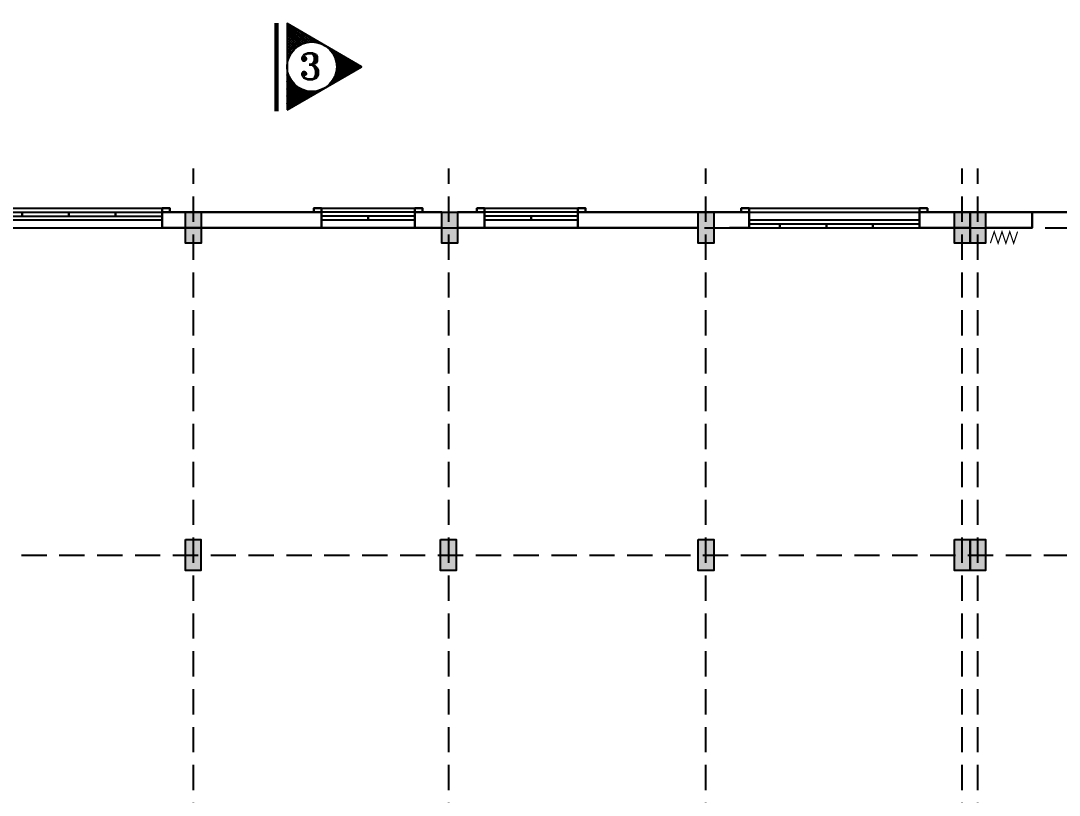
# Model space of a CAD drawing. Extents: x -49137 to 171306, y -3236 to 60448.
# Drawn here: x 19729 to 33100, y 20316 to 30281 of the extents above; entities that cross this region are included whole.
import ezdxf

# ---------------------------------------------------------------- set-up
doc = ezdxf.new("R2010")
doc.units = 0
doc.header["$LTSCALE"] = 1300
doc.linetypes.add('HIDDEN', pattern=[0.375, 0.25, -0.125])
doc.layers.get('0').update_dxf_attribs({"linetype": 'CONTINUOUS'})
for name, color, linetype in [('11', 7, 'CONTINUOUS'), ('COT', 1, 'CONTINUOUS'), ('CUA', 4, 'CONTINUOUS'), ('RANH', 2, 'CONTINUOUS'), ('TEXT', 7, 'CONTINUOUS')]:
    doc.layers.add(name, color=color, linetype=linetype)
doc.layers.add('TUONG', color=3, linetype='CONTINUOUS', lineweight=30)
doc.styles.add('TEXT', font='ROMANT.SHX')

# ---------------------------------------------------------------- blocks, each defined once
blk = doc.blocks.new('SX')
at = {"layer": 'CUA', "const_width": 15}
blk.add_lwpolyline([(0, 0), (50, 150), (100, 0), (150, 150), (200, 0), (250, 150), (300, 0), (350, 150)], dxfattribs=at)
blk = doc.blocks.new('S1200A')
at = {"layer": '11', "color": 4}
blk.add_line((-600, 50), (600, 50), dxfattribs=at)
blk.add_lwpolyline([(-600, 100), (600, 100), (600, 0), (-600, 0), (-600, 100)], dxfattribs=at)
at = {"layer": '11', "color": 4, "const_width": 30}
blk.add_lwpolyline([(0, 50), (0, 0)], dxfattribs=at)
blk = doc.blocks.new('S24B')
at = {"layer": 'CUA', "color": 4, "linetype": 'Continuous'}
for p, q in [((-1200, 100), (1200, 100)), ((-1200, 50), (1200, 50)), ((-1200, 0), (1200, 0)), ((-1200, -100), (1200, -100))]:
    blk.add_line(p, q, dxfattribs=at)
at = {"layer": 'CUA', "color": 4, "linetype": 'Continuous', "const_width": 30}
for points in [[(-600, 50), (-600, 100)], [(0, 50), (0, 100)], [(600, 50), (600, 100)]]:
    blk.add_lwpolyline(points, dxfattribs=at)
blk = doc.blocks.new('*X11')
at = {"color": 0}
for p, q in [((-1116186, 46787), (-1115998, 46975)), ((-1116128, 46887), (-1115998, 47016)), ((-1116070, 46987), (-1115994, 47063)), ((-1115987, 46909), (-1116068, 46990)), ((-1115996, 46960), (-1116053, 47017)), ((-1115999, 47005), (-1116037, 47044)), ((-1115996, 47045), (-1116022, 47071)), ((-1116012, 47088), (-1115982, 47118)), ((-1115991, 47082), (-1116006, 47097)), ((-1115982, 47116), (-1115991, 47124)), ((-1116284, 46603), (-1115986, 46902)), ((-1116243, 46686), (-1115993, 46937)), ((-1116242, 46603), (-1115976, 46869)), ((-1116199, 46603), (-1115963, 46839)), ((-1115979, 46603), (-1116177, 46802)), ((-1115936, 46603), (-1116161, 46828)), ((-1116157, 46603), (-1115949, 46811)), ((-1115894, 46603), (-1116146, 46855)), ((-1115851, 46603), (-1116130, 46882)), ((-1115809, 46603), (-1116115, 46909)), ((-1115766, 46603), (-1116099, 46936)), ((-1115966, 46845), (-1116084, 46963)), ((-1116233, 46603), (-1116270, 46640)), ((-1116191, 46603), (-1116255, 46667)), ((-1116148, 46603), (-1116239, 46694)), ((-1116106, 46603), (-1116224, 46721)), ((-1116063, 46603), (-1116208, 46748)), ((-1116021, 46603), (-1116192, 46775)), ((-1116115, 46603), (-1115933, 46784)), ((-1116072, 46603), (-1115916, 46759)), ((-1116030, 46603), (-1115897, 46736)), ((-1115987, 46603), (-1115876, 46715)), ((-1115945, 46603), (-1115853, 46695)), ((-1115902, 46603), (-1115829, 46676)), ((-1115860, 46603), (-1115804, 46660)), ((-1115818, 46603), (-1115776, 46645)), ((-1115775, 46603), (-1115747, 46632)), ((-1115724, 46603), (-1115756, 46636)), ((-1116276, 46603), (-1116286, 46613)), ((-1115733, 46603), (-1115715, 46621)), ((-1115682, 46603), (-1115693, 46614)), ((-1115690, 46603), (-1115682, 46612))]:
    blk.add_line(p, q, dxfattribs=at)

msp = doc.modelspace()

# ---------------------------------------------------------------- linework, layer by layer
at = {"layer": 'COT', "linetype": 'Continuous'}
for points in [[(21851.8, 27818.7), (22051.8, 27818.7), (22051.8, 27419.4), (21851.8, 27419.4)], [(25151.8, 27818.7), (25351.8, 27818.7), (25351.8, 27419.4), (25151.8, 27419.4)], [(28451.8, 27818.7), (28651.8, 27818.7), (28651.8, 27419.4), (28451.8, 27419.4)], [(31751.8, 27818.7), (31951.8, 27818.7), (31951.8, 27419.4), (31751.8, 27419.4)], [(31951.8, 27818.7), (32151.8, 27818.7), (32151.8, 27419.4), (31951.8, 27419.4)], [(21848.7, 23606.7), (22048.7, 23606.7), (22048.7, 23207.3), (21848.7, 23207.3)], [(25133.9, 23606.7), (25333.9, 23606.7), (25333.9, 23207.3), (25133.9, 23207.3)], [(28451.8, 23606.7), (28651.8, 23606.7), (28651.8, 23207.3), (28451.8, 23207.3)], [(31751.8, 23606.7), (31951.8, 23606.7), (31951.8, 23207.3), (31751.8, 23207.3)], [(31951.8, 23606.7), (32151.8, 23606.7), (32151.8, 23207.3), (31951.8, 23207.3)]]:
    msp.add_lwpolyline(points, close=True, dxfattribs=at)
for points in [[(21851.8, 27419.4), (22051.8, 27419.4), (21851.8, 27818.7), (22051.8, 27818.7)], [(25151.8, 27419.4), (25351.8, 27419.4), (25151.8, 27818.7), (25351.8, 27818.7)], [(28451.8, 27419.4), (28651.8, 27419.4), (28451.8, 27818.7), (28651.8, 27818.7)], [(31751.8, 27419.4), (31951.8, 27419.4), (31751.8, 27818.7), (31951.8, 27818.7)], [(31951.8, 27419.4), (32151.8, 27419.4), (31951.8, 27818.7), (32151.8, 27818.7)], [(21848.7, 23207.3), (22048.7, 23207.3), (21848.7, 23606.7), (22048.7, 23606.7)], [(25133.9, 23207.3), (25333.9, 23207.3), (25133.9, 23606.7), (25333.9, 23606.7)], [(28451.8, 23207.3), (28651.8, 23207.3), (28451.8, 23606.7), (28651.8, 23606.7)], [(31751.8, 23207.3), (31951.8, 23207.3), (31751.8, 23606.7), (31951.8, 23606.7)], [(31951.8, 23207.3), (32151.8, 23207.3), (31951.8, 23606.7), (32151.8, 23606.7)]]:
    msp.add_solid(points, dxfattribs=at)
at = {"layer": 'CUA', "color": 4, "linetype": 'Continuous'}
for p, q in [((19149.3, 27868.7), (21549.3, 27868.7)), ((23601.8, 27868.7), (24801.8, 27868.7)), ((25701.8, 27868.7), (26901.8, 27868.7)), ((29106, 27868.7), (31301.8, 27868.7)), ((29106, 27718.7), (31301.8, 27718.7)), ((28901.8, 27618.7), (31301.8, 27618.7)), ((29106, 27668.7), (31301.8, 27668.7))]:
    msp.add_line(p, q, dxfattribs=at)
msp.add_lwpolyline([(29106, 27818.7), (31301.8, 27818.7)], dxfattribs=at)
at = {"layer": 'CUA', "color": 4, "linetype": 'Continuous', "const_width": 30}
for points in [[(29501.8, 27668.7), (29501.8, 27618.7)], [(30101.8, 27668.7), (30101.8, 27618.7)], [(30701.8, 27668.7), (30701.8, 27618.7)]]:
    msp.add_lwpolyline(points, dxfattribs=at)
at = {"layer": 'RANH', "color": 2, "linetype": 'HIDDEN'}
for p, q in [((21951.8, 7218.7), (21951.8, 28379.8)), ((25242.1, 7218.7), (25242.1, 28379.8)), ((28551.8, 7218.7), (28551.8, 28379.8)), ((31851.8, 7218.7), (31851.8, 28379.8)), ((32051.8, 7218.7), (32051.8, 28379.8)), ((5620.3, 27618.7), (64595.7, 27618.7)), ((5600.3, 23407), (64575.6, 23407))]:
    msp.add_line(p, q, dxfattribs=at)
at = {"layer": 'TEXT', "color": 7, "const_width": 56}
msp.add_lwpolyline([(23020.3, 29116.5), (23020.3, 30252.8)], dxfattribs=at)
at = {"layer": 'TEXT', "color": 7}
msp.add_lwpolyline([(23158.5, 29135.3), (24118.5, 29689.6), (23158.5, 30243.8)], close=True, dxfattribs=at)
msp.add_circle((23478.5, 29689.6), 320, dxfattribs=at)
at = {"layer": 'TUONG', "color": 3, "linetype": 'Continuous'}
for p, q in [((21549.3, 27818.7), (21549.3, 27618.7)), ((22051.8, 27818.7), (21549.3, 27818.7)), ((23601.8, 27818.7), (21549.3, 27818.7)), ((23601.8, 27618.7), (23601.8, 27818.7)), ((23601.8, 27618.7), (23601.8, 27818.7)), ((24801.8, 27818.7), (24801.8, 27618.7)), ((24801.8, 27818.7), (24801.8, 27618.7)), ((25151.8, 27818.7), (24801.8, 27818.7)), ((24801.8, 27618.7), (24801.8, 27818.7)), ((25351.8, 27818.7), (25701.8, 27818.7)), ((25701.8, 27818.7), (25701.8, 27618.7)), ((25701.8, 27818.7), (25701.8, 27618.7)), ((25701.8, 27618.7), (25701.8, 27818.7)), ((26901.8, 27618.7), (26901.8, 27818.7)), ((26901.8, 27618.7), (26901.8, 27818.7)), ((26901.8, 27818.7), (29106, 27818.7)), ((29106, 27818.7), (29106, 27618.7)), ((31301.8, 27818.7), (32751.8, 27818.7)), ((31301.8, 27818.7), (31301.8, 27618.7)), ((32351.8, 27818.7), (32751.8, 27818.7)), ((32751.8, 27818.7), (32751.8, 27618.7)), ((21549.3, 27618.7), (24801.8, 27618.7)), ((24801.8, 27618.7), (25151.8, 27618.7)), ((24801.8, 27618.7), (25151.8, 27618.7)), ((25701.8, 27618.7), (25351.8, 27618.7)), ((25701.8, 27618.7), (25351.8, 27618.7)), ((28451.8, 27618.7), (25701.8, 27618.7)), ((28856, 27618.7), (29106, 27618.7)), ((31301.8, 27618.7), (31951.8, 27618.7)), ((32751.8, 27618.7), (32151.8, 27618.7))]:
    msp.add_line(p, q, dxfattribs=at)
at = {"layer": 'TUONG', "color": 3}
for p in [(32351.8, 27818.7), (32751.8, 27818.7)]:
    msp.add_line(p, (34651.8, 27818.7), dxfattribs=at)
at = {"layer": 'TUONG', "color": 4, "linetype": 'Continuous'}
for points in [[(21549.3, 27818.7), (21549.3, 27868.7), (21649.3, 27868.7), (21649.3, 27818.7)], [(23501.8, 27818.7), (23501.8, 27868.7), (23601.8, 27868.7), (23601.8, 27818.7)], [(24801.8, 27818.7), (24801.8, 27868.7), (24901.8, 27868.7), (24901.8, 27818.7)], [(25601.8, 27818.7), (25601.8, 27868.7), (25701.8, 27868.7), (25701.8, 27818.7)], [(26901.8, 27818.7), (26901.8, 27868.7), (27001.8, 27868.7), (27001.8, 27818.7)], [(29006, 27818.7), (29006, 27868.7), (29106, 27868.7), (29106, 27818.7)], [(31301.8, 27818.7), (31301.8, 27868.7), (31401.8, 27868.7), (31401.8, 27818.7)]]:
    msp.add_lwpolyline(points, dxfattribs=at)

# ---------------------------------------------------------------- block references
at = {"layer": 'CUA', "color": 4, "linetype": 'Continuous'}
for name, p in [('S24B', (20349.3, 27718.7)), ('SX', (32213.2, 27418.7))]:
    msp.add_blockref(name, p, dxfattribs=at)
at = {"layer": 'CUA', "color": 4, "linetype": 'Continuous', "xscale": -1}
for p in [(24201.8, 27718.7), (26301.8, 27718.7)]:
    msp.add_blockref('S1200A', p, dxfattribs=at)
at = {"layer": 'TEXT', "color": 7, "yscale": 0.8000000000029104, "zscale": 0.8}
for p, xscale, rotation in [((-14124, -862789.4), 0.8000000000029104, 270), ((-730629.6, 508493.8), 0.8000000000157438, 150.0000000011323), ((815189.2, 443364.3), 0.8000000000157438, 29.99999999886763)]:
    msp.add_blockref('*X11', p, dxfattribs=dict(at, xscale=xscale, rotation=rotation))

# ---------------------------------------------------------------- texts
at = {"layer": 'TEXT', "color": 7, "style": 'TEXT'}
msp.add_text('3', height=336, dxfattribs=at).set_placement((23311.4, 29527.1))

doc.saveas('drawing.dxf')
